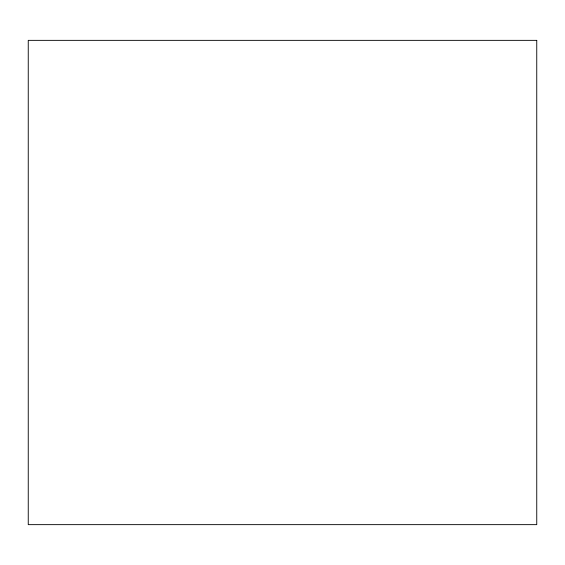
<?xml version="1.0" encoding="UTF-8"?>
<svg xmlns="http://www.w3.org/2000/svg" width="565" height="565" viewBox="0 0 565 565"><rect width="100%" height="100%" fill="white"/><g stroke="black" fill="none" stroke-linecap="round" stroke-linejoin="round"><path stroke-width="0.85" d="M536.75 40.355L28.25 40.355L28.25 524.645L536.75 524.645L536.75 40.355"/></g></svg>
